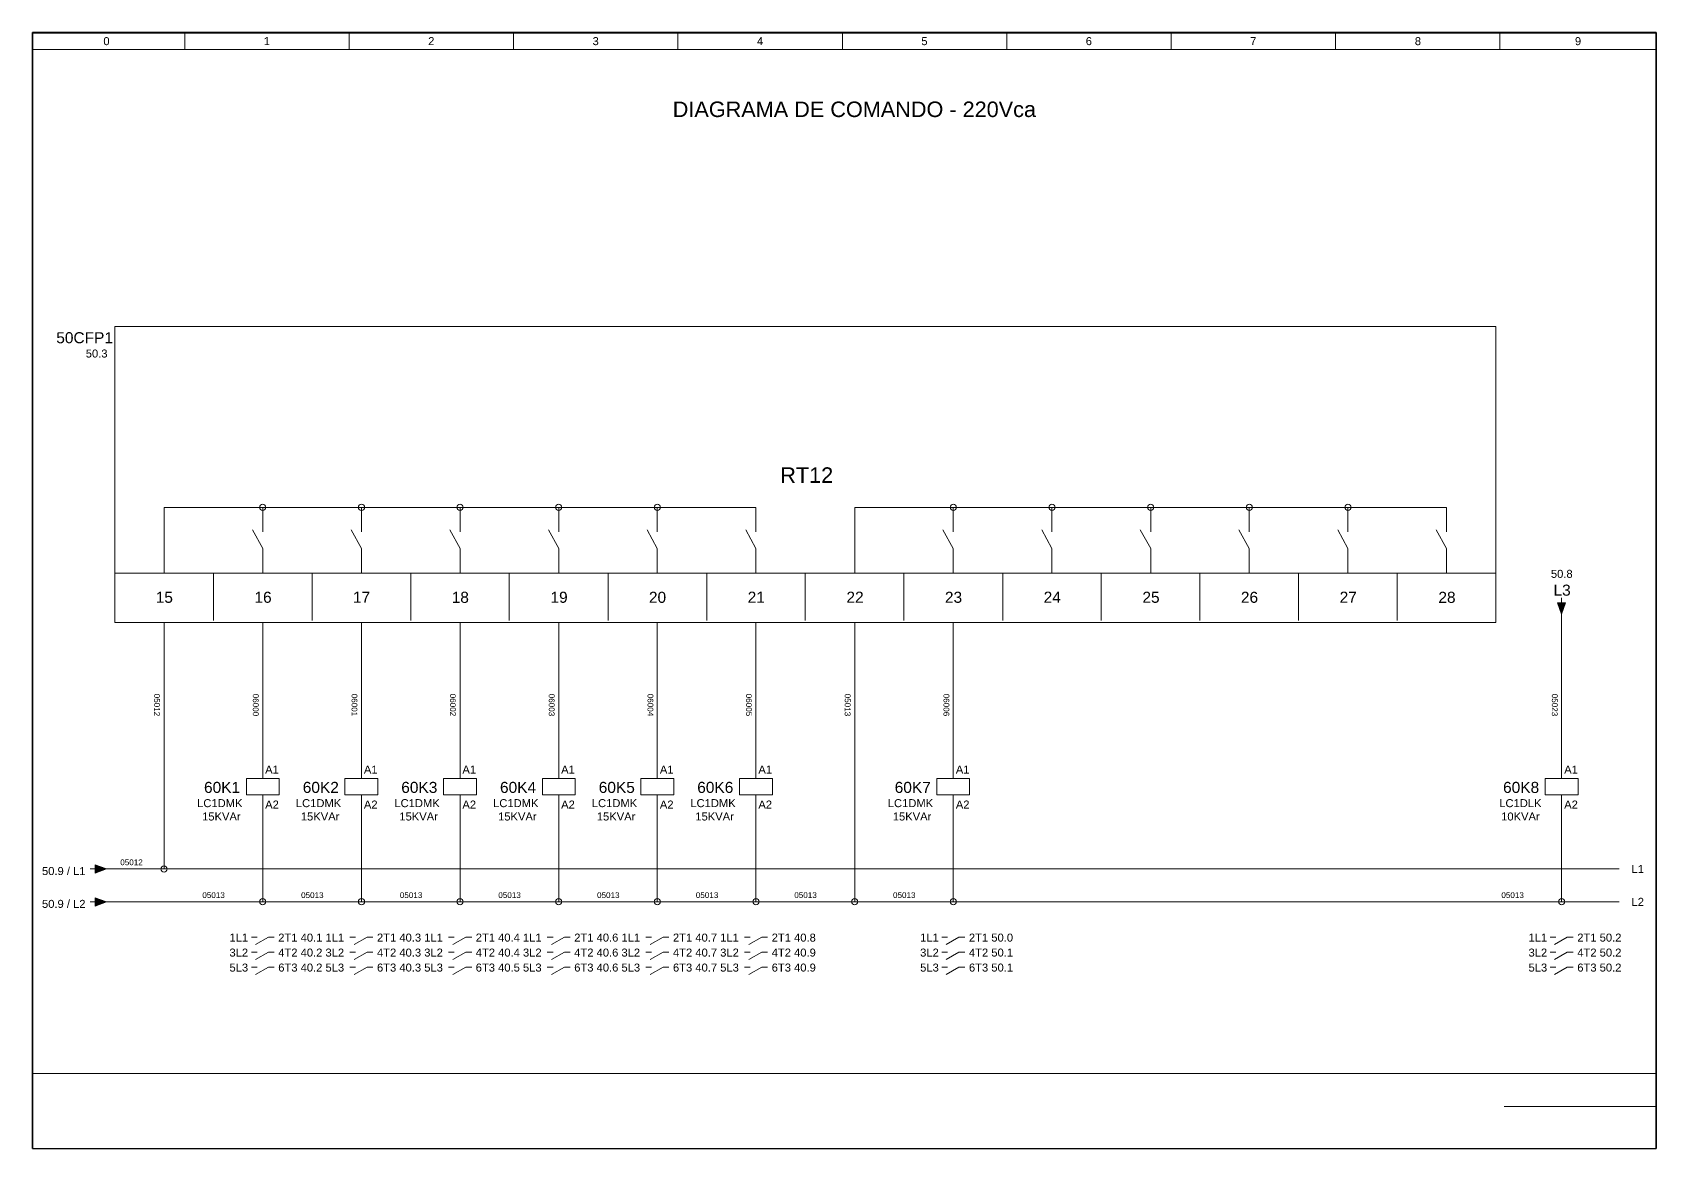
# Model space of a CAD drawing. Header units: millimetres. Extents: x 1004 to 59588, y 686 to 38112.
# Drawn here: x 10856 to 14871, y 843 to 3602 of the extents above; entities that cross this region are included whole.
import ezdxf

# ---------------------------------------------------------------- set-up
doc = ezdxf.new("R2010")
doc.units = ezdxf.units.MM
for name, color, linetype in [('PDF13_Geometry', 7, 'Continuous'), ('PDF13_Solid Fills', 7, 'Continuous'), ('PDF13_Text', 7, 'Continuous')]:
    doc.layers.add(name, color=color, linetype=linetype)
doc.styles.add('PDF Arial', font='arial.ttf')

msp = doc.modelspace()

# ---------------------------------------------------------------- linework, layer by layer
at = {"layer": 'PDF13_Geometry', "lineweight": 25}
for points in [[(14870.88, 3602.03), (10856.17, 3602.03), (10856.17, 842.62), (14870.88, 842.62)], [(10856.17, 842.62), (10856.17, 3602.03)], [(14870.88, 3600.85), (10856.17, 3600.85)], [(14870.88, 842.62), (14870.88, 3602.03)]]:
    msp.add_lwpolyline(points, close=True, dxfattribs=at)
at = {"layer": 'PDF13_Geometry', "lineweight": 13}
for points in [[(11232.65, 3600.85), (11232.65, 3560.26)], [(11639.11, 3600.85), (11639.11, 3560.26)], [(12045.59, 3600.85), (12045.59, 3560.26)], [(12452.06, 3600.85), (12452.06, 3560.26)], [(12858.53, 3600.85), (12858.53, 3560.26)], [(13265, 3600.85), (13265, 3560.26)], [(13671.47, 3600.85), (13671.47, 3560.26)], [(14077.94, 3600.85), (14077.94, 3560.26)], [(14484.41, 3600.85), (14484.41, 3560.26)], [(10856.17, 3560.26), (14870.88, 3560.26)], [(11059.7, 2265.56), (14474.41, 2265.56)], [(11303.82, 2265.56), (11303.82, 2148.5)], [(11547.35, 2265.56), (11547.35, 2148.5)], [(11791.47, 2265.56), (11791.47, 2148.5)], [(12035, 2265.56), (12035, 2148.5)], [(12279.11, 2265.56), (12279.11, 2148.5)], [(12523.23, 2265.56), (12523.23, 2148.5)], [(12766.76, 2265.56), (12766.76, 2148.5)], [(13010.88, 2265.56), (13010.88, 2148.5)], [(13255, 2265.56), (13255, 2148.5)], [(13498.53, 2265.56), (13498.53, 2148.5)], [(13742.64, 2265.56), (13742.64, 2148.5)], [(13986.17, 2265.56), (13986.17, 2148.5)], [(14230.29, 2265.56), (14230.29, 2148.5)]]:
    msp.add_lwpolyline(points, dxfattribs=at)
at = {"layer": 'PDF13_Geometry', "lineweight": 18}
for points in [[(11059.7, 2143.21), (14474.41, 2143.21), (14474.41, 2874.97), (11059.7, 2874.97)], [(14646.76, 2192.03), (14626.76, 2192.03), (14636.76, 2163.79)], [(11385, 1716.73), (11466.17, 1716.73), (11466.17, 1757.32), (11385, 1757.32)], [(11628.53, 1716.73), (11710.29, 1716.73), (11710.29, 1757.32), (11628.53, 1757.32)], [(11872.64, 1716.73), (11953.82, 1716.73), (11953.82, 1757.32), (11872.64, 1757.32)], [(12116.76, 1716.73), (12197.94, 1716.73), (12197.94, 1757.32), (12116.76, 1757.32)], [(12360.29, 1716.73), (12442.06, 1716.73), (12442.06, 1757.32), (12360.29, 1757.32)], [(12604.41, 1716.73), (12685.59, 1716.73), (12685.59, 1757.32), (12604.41, 1757.32)], [(13092.06, 1716.73), (13173.23, 1716.73), (13173.23, 1757.32), (13092.06, 1757.32)], [(14596.17, 1716.73), (14677.35, 1716.73), (14677.35, 1757.32), (14596.17, 1757.32)], [(11011.47, 1523.79), (11011.47, 1543.79), (11039.12, 1533.79)], [(11011.47, 1442.03), (11011.47, 1462.62), (11039.12, 1452.62)]]:
    msp.add_lwpolyline(points, close=True, dxfattribs=at)
for points in [[(11181.47, 2265.56), (11181.47, 2427.91), (11425.59, 2427.91), (11425.59, 2387.32), (11425.59, 2367.32)], [(11181.47, 2407.91), (11181.47, 2427.91), (11202.06, 2427.91)], [(11405, 2427.91), (11445.59, 2427.91), (11669.7, 2427.91), (11669.7, 2387.32), (11669.7, 2367.32)], [(11425.59, 2427.91), (11425.59, 2407.91)], [(11649.11, 2427.91), (11689.7, 2427.91), (11913.23, 2427.91), (11913.23, 2387.32), (11913.23, 2367.32)], [(11669.7, 2427.91), (11669.7, 2407.91)], [(11893.23, 2427.91), (11933.82, 2427.91), (12157.35, 2427.91), (12157.35, 2387.32), (12157.35, 2367.32)], [(11913.23, 2427.91), (11913.23, 2407.91)], [(12136.76, 2427.91), (12177.35, 2427.91), (12400.88, 2427.91), (12400.88, 2387.32), (12400.88, 2367.32)], [(12157.35, 2427.91), (12157.35, 2407.91)], [(12380.88, 2427.91), (12421.47, 2427.91), (12645, 2427.91), (12645, 2387.32), (12645, 2367.32)], [(12400.88, 2427.91), (12400.88, 2407.91)], [(12625, 2427.91), (12645, 2427.91), (12645, 2407.91)], [(12889.11, 2265.56), (12889.11, 2427.91), (13132.64, 2427.91), (13132.64, 2387.32), (13132.64, 2367.32)], [(12889.11, 2407.91), (12889.11, 2427.91), (12909.11, 2427.91)], [(13112.64, 2427.91), (13153.23, 2427.91), (13376.76, 2427.91), (13376.76, 2387.32), (13376.76, 2367.32)], [(13132.64, 2427.91), (13132.64, 2407.91)], [(13356.17, 2427.91), (13396.76, 2427.91), (13620.88, 2427.91), (13620.88, 2387.32), (13620.88, 2367.32)], [(13376.76, 2427.91), (13376.76, 2407.91)], [(13600.29, 2427.91), (13640.88, 2427.91), (13864.41, 2427.91), (13864.41, 2387.32), (13864.41, 2367.32)], [(13620.88, 2427.91), (13620.88, 2407.91)], [(13844.41, 2427.91), (13885, 2427.91), (14108.53, 2427.91), (14108.53, 2387.32), (14108.53, 2367.32)], [(13864.41, 2427.91), (13864.41, 2407.91)], [(14087.94, 2427.91), (14128.53, 2427.91), (14352.06, 2427.91), (14352.06, 2387.32), (14352.06, 2367.32)], [(14108.53, 2427.91), (14108.53, 2407.91)], [(14332.06, 2427.91), (14352.06, 2427.91), (14352.06, 2407.91)], [(11400.29, 2372.03), (11425.59, 2326.15), (11425.59, 2306.15), (11425.59, 2265.56)], [(11643.82, 2372.03), (11669.7, 2326.15), (11669.7, 2306.15), (11669.7, 2265.56)], [(11887.94, 2372.03), (11913.23, 2326.15), (11913.23, 2306.15), (11913.23, 2265.56)], [(12132.06, 2372.03), (12157.35, 2326.15), (12157.35, 2306.15), (12157.35, 2265.56)], [(12375.59, 2372.03), (12400.88, 2326.15), (12400.88, 2306.15), (12400.88, 2265.56)], [(12619.7, 2372.03), (12645, 2326.15), (12645, 2306.15), (12645, 2265.56)], [(13107.35, 2372.03), (13132.64, 2326.15), (13132.64, 2306.15), (13132.64, 2265.56)], [(13351.47, 2372.03), (13376.76, 2326.15), (13376.76, 2306.15), (13376.76, 2265.56)], [(13595, 2372.03), (13620.88, 2326.15), (13620.88, 2306.15), (13620.88, 2265.56)], [(13839.11, 2372.03), (13864.41, 2326.15), (13864.41, 2306.15), (13864.41, 2265.56)], [(14083.23, 2372.03), (14108.53, 2326.15), (14108.53, 2306.15), (14108.53, 2265.56)], [(14326.76, 2372.03), (14352.06, 2326.15), (14352.06, 2306.15), (14352.06, 2265.56)], [(14636.76, 2204.38), (14636.76, 2192.03)], [(14636.76, 2173.79), (14636.76, 1777.91), (14636.76, 1757.32)], [(11181.47, 2143.21), (11181.47, 1533.79), (11019.12, 1533.79)], [(11425.59, 2143.21), (11425.59, 1777.91), (11425.59, 1757.32)], [(11669.7, 2143.21), (11669.7, 1777.91), (11669.7, 1757.32)], [(11913.23, 2143.21), (11913.23, 1777.91), (11913.23, 1757.32)], [(12157.35, 2143.21), (12157.35, 1777.91), (12157.35, 1757.32)], [(12400.88, 2143.21), (12400.88, 1777.91), (12400.88, 1757.32)], [(12625, 1452.62), (12665.59, 1452.62), (12889.11, 1452.62), (12889.11, 2143.21)], [(12645, 2143.21), (12645, 1777.91), (12645, 1757.32)], [(13132.64, 2143.21), (13132.64, 1777.91), (13132.64, 1757.32)], [(11425.59, 1716.73), (11425.59, 1696.15), (11425.59, 1452.62), (11019.12, 1452.62)], [(11405, 1452.62), (11445.59, 1452.62), (11669.7, 1452.62), (11669.7, 1696.15), (11669.7, 1716.73)], [(11649.11, 1452.62), (11689.7, 1452.62), (11913.23, 1452.62), (11913.23, 1696.15), (11913.23, 1716.73)], [(11893.23, 1452.62), (11933.82, 1452.62), (12157.35, 1452.62), (12157.35, 1696.15), (12157.35, 1716.73)], [(12136.76, 1452.62), (12177.35, 1452.62), (12400.88, 1452.62), (12400.88, 1696.15), (12400.88, 1716.73)], [(12645, 1716.73), (12645, 1696.15), (12645, 1452.62), (12421.47, 1452.62), (12380.88, 1452.62)], [(12868.53, 1452.62), (12909.11, 1452.62), (13132.64, 1452.62), (13132.64, 1696.15), (13132.64, 1716.73)], [(13112.64, 1452.62), (13153.23, 1452.62), (14636.76, 1452.62), (14636.76, 1696.15), (14636.76, 1716.73)], [(10998.53, 1533.79), (11011.47, 1533.79)], [(11161.47, 1533.79), (11202.06, 1533.79), (14779.11, 1533.79)], [(11181.47, 1553.79), (11181.47, 1533.79)], [(10998.53, 1452.62), (11011.47, 1452.62)], [(11425.59, 1472.62), (11425.59, 1452.62)], [(11669.7, 1472.62), (11669.7, 1452.62)], [(11913.23, 1472.62), (11913.23, 1452.62)], [(12157.35, 1472.62), (12157.35, 1452.62)], [(12400.88, 1472.62), (12400.88, 1452.62)], [(12645, 1472.62), (12645, 1452.62)], [(12889.11, 1472.62), (12889.11, 1452.62)], [(13132.64, 1472.62), (13132.64, 1452.62)], [(14616.76, 1452.62), (14657.35, 1452.62), (14779.11, 1452.62)], [(14636.76, 1472.62), (14636.76, 1452.62)], [(11397.35, 1364.97), (11411.47, 1364.97)], [(11397.35, 1327.91), (11411.47, 1327.91)], [(11407.94, 1346.73), (11439.7, 1364.97), (11453.82, 1364.97)], [(11407.94, 1310.26), (11439.7, 1327.91), (11453.82, 1327.91)], [(11640.88, 1364.97), (11655, 1364.97)], [(11640.88, 1327.91), (11655, 1327.91)], [(11651.47, 1346.73), (11683.82, 1364.97), (11697.94, 1364.97)], [(11651.47, 1310.26), (11683.82, 1327.91), (11697.94, 1327.91)], [(11885, 1364.97), (11899.11, 1364.97)], [(11885, 1327.91), (11899.11, 1327.91)], [(11895.59, 1346.73), (11927.35, 1364.97), (11942.06, 1364.97)], [(11895.59, 1310.26), (11927.35, 1327.91), (11942.06, 1327.91)], [(12128.53, 1364.97), (12143.23, 1364.97)], [(12128.53, 1327.91), (12143.23, 1327.91)], [(12139.7, 1346.73), (12171.47, 1364.97), (12185.59, 1364.97)], [(12139.7, 1310.26), (12171.47, 1327.91), (12185.59, 1327.91)], [(12372.64, 1364.97), (12386.76, 1364.97)], [(12372.64, 1327.91), (12386.76, 1327.91)], [(12383.23, 1346.73), (12415.59, 1364.97), (12429.7, 1364.97)], [(12383.23, 1310.26), (12415.59, 1327.91), (12429.7, 1327.91)], [(12616.76, 1364.97), (12630.88, 1364.97)], [(12616.76, 1327.91), (12630.88, 1327.91)], [(12627.35, 1346.73), (12659.11, 1364.97), (12673.23, 1364.97)], [(12627.35, 1310.26), (12659.11, 1327.91), (12673.23, 1327.91)], [(13104.41, 1364.97), (13118.53, 1364.97)], [(13104.41, 1327.91), (13118.53, 1327.91)], [(13115, 1346.73), (13146.76, 1364.97), (13161.47, 1364.97)], [(13115, 1310.26), (13146.76, 1327.91), (13161.47, 1327.91)], [(14608.53, 1364.97), (14622.64, 1364.97)], [(14608.53, 1327.91), (14622.64, 1327.91)], [(14619.11, 1346.73), (14650.88, 1364.97), (14665.59, 1364.97)], [(14619.11, 1310.26), (14650.88, 1327.91), (14665.59, 1327.91)], [(11397.35, 1290.85), (11411.47, 1290.85)], [(11407.94, 1273.21), (11439.7, 1290.85), (11453.82, 1290.85)], [(11640.88, 1290.85), (11655, 1290.85)], [(11651.47, 1273.21), (11683.82, 1290.85), (11697.94, 1290.85)], [(11885, 1290.85), (11899.11, 1290.85)], [(11895.59, 1273.21), (11927.35, 1290.85), (11942.06, 1290.85)], [(12128.53, 1290.85), (12143.23, 1290.85)], [(12139.7, 1273.21), (12171.47, 1290.85), (12185.59, 1290.85)], [(12372.64, 1290.85), (12386.76, 1290.85)], [(12383.23, 1273.21), (12415.59, 1290.85), (12429.7, 1290.85)], [(12616.76, 1290.85), (12630.88, 1290.85)], [(12627.35, 1273.21), (12659.11, 1290.85), (12673.23, 1290.85)], [(13104.41, 1290.85), (13118.53, 1290.85)], [(13115, 1273.21), (13146.76, 1290.85), (13161.47, 1290.85)], [(14608.53, 1290.85), (14622.64, 1290.85)], [(14619.11, 1273.21), (14650.88, 1290.85), (14665.59, 1290.85)]]:
    msp.add_lwpolyline(points, dxfattribs=at)
at = {"layer": 'PDF13_Geometry', "lineweight": 9}
for points in [[(10856.17, 1027.91), (14871.47, 1027.91)], [(14494.41, 946.15), (14869.7, 946.15)]]:
    msp.add_lwpolyline(points, dxfattribs=at)
at = {"layer": 'PDF13_Geometry', "color": 7, "lineweight": 13, "true_color": 0xffffff}
msp.add_lwpolyline([(10856.47, 842.62), (10856.17, 842.91)], dxfattribs=at)
at = {"layer": 'PDF13_Geometry', "lineweight": 25}
msp.add_lwpolyline([(10856.17, 842.62), (14870.88, 842.62)], dxfattribs=at)
msp.add_lwpolyline([(10856.17, 842.62), (14870.88, 842.62)], dxfattribs=at)
at = {"layer": 'PDF13_Geometry', "lineweight": 18}
for points in [[(11425.59, 2435.56), (11421.47, 2435.56), (11417.94, 2432.03), (11417.94, 2427.91)], [(11417.94, 2427.91), (11417.94, 2423.79), (11421.47, 2420.26), (11425.59, 2420.26)], [(11433.23, 2427.91), (11433.23, 2432.03), (11429.7, 2435.56), (11425.59, 2435.56)], [(11425.59, 2420.26), (11429.7, 2420.26), (11433.23, 2423.79), (11433.23, 2427.91)], [(11669.7, 2435.56), (11665, 2435.56), (11662.06, 2432.03), (11662.06, 2427.91)], [(11662.06, 2427.91), (11662.06, 2423.79), (11665, 2420.26), (11669.7, 2420.26)], [(11677.35, 2427.91), (11677.35, 2432.03), (11673.82, 2435.56), (11669.7, 2435.56)], [(11669.7, 2420.26), (11673.82, 2420.26), (11677.35, 2423.79), (11677.35, 2427.91)], [(11913.23, 2435.56), (11909.11, 2435.56), (11905.59, 2432.03), (11905.59, 2427.91)], [(11905.59, 2427.91), (11905.59, 2423.79), (11909.11, 2420.26), (11913.23, 2420.26)], [(11920.88, 2427.91), (11920.88, 2432.03), (11917.35, 2435.56), (11913.23, 2435.56)], [(11913.23, 2420.26), (11917.35, 2420.26), (11920.88, 2423.79), (11920.88, 2427.91)], [(12157.35, 2435.56), (12153.23, 2435.56), (12149.7, 2432.03), (12149.7, 2427.91)], [(12149.7, 2427.91), (12149.7, 2423.79), (12153.23, 2420.26), (12157.35, 2420.26)], [(12165, 2427.91), (12165, 2432.03), (12161.47, 2435.56), (12157.35, 2435.56)], [(12157.35, 2420.26), (12161.47, 2420.26), (12165, 2423.79), (12165, 2427.91)], [(12400.88, 2435.56), (12396.76, 2435.56), (12393.23, 2432.03), (12393.23, 2427.91)], [(12393.23, 2427.91), (12393.23, 2423.79), (12396.76, 2420.26), (12400.88, 2420.26)], [(12408.53, 2427.91), (12408.53, 2432.03), (12405.59, 2435.56), (12400.88, 2435.56)], [(12400.88, 2420.26), (12405.59, 2420.26), (12408.53, 2423.79), (12408.53, 2427.91)], [(13132.64, 2435.56), (13128.53, 2435.56), (13125, 2432.03), (13125, 2427.91)], [(13125, 2427.91), (13125, 2423.79), (13128.53, 2420.26), (13132.64, 2420.26)], [(13140.29, 2427.91), (13140.29, 2432.03), (13136.76, 2435.56), (13132.64, 2435.56)], [(13132.64, 2420.26), (13136.76, 2420.26), (13140.29, 2423.79), (13140.29, 2427.91)], [(13376.76, 2435.56), (13372.64, 2435.56), (13369.11, 2432.03), (13369.11, 2427.91)], [(13369.11, 2427.91), (13369.11, 2423.79), (13372.64, 2420.26), (13376.76, 2420.26)], [(13384.41, 2427.91), (13384.41, 2432.03), (13380.88, 2435.56), (13376.76, 2435.56)], [(13376.76, 2420.26), (13380.88, 2420.26), (13384.41, 2423.79), (13384.41, 2427.91)], [(13620.88, 2435.56), (13616.17, 2435.56), (13613.23, 2432.03), (13613.23, 2427.91)], [(13613.23, 2427.91), (13613.23, 2423.79), (13616.17, 2420.26), (13620.88, 2420.26)], [(13628.53, 2427.91), (13628.53, 2432.03), (13625, 2435.56), (13620.88, 2435.56)], [(13620.88, 2420.26), (13625, 2420.26), (13628.53, 2423.79), (13628.53, 2427.91)], [(13864.41, 2435.56), (13860.29, 2435.56), (13856.76, 2432.03), (13856.76, 2427.91)], [(13856.76, 2427.91), (13856.76, 2423.79), (13860.29, 2420.26), (13864.41, 2420.26)], [(13872.06, 2427.91), (13872.06, 2432.03), (13868.53, 2435.56), (13864.41, 2435.56)], [(13864.41, 2420.26), (13868.53, 2420.26), (13872.06, 2423.79), (13872.06, 2427.91)], [(14108.53, 2435.56), (14104.41, 2435.56), (14100.88, 2432.03), (14100.88, 2427.91)], [(14100.88, 2427.91), (14100.88, 2423.79), (14104.41, 2420.26), (14108.53, 2420.26)], [(14116.17, 2427.91), (14116.17, 2432.03), (14112.64, 2435.56), (14108.53, 2435.56)], [(14108.53, 2420.26), (14112.64, 2420.26), (14116.17, 2423.79), (14116.17, 2427.91)], [(11181.47, 1541.44), (11177.35, 1541.44), (11173.82, 1537.91), (11173.82, 1533.79)], [(11173.82, 1533.79), (11173.82, 1529.68), (11177.35, 1526.15), (11181.47, 1526.15)], [(11189.12, 1533.79), (11189.12, 1537.91), (11185.59, 1541.44), (11181.47, 1541.44)], [(11181.47, 1526.15), (11185.59, 1526.15), (11189.12, 1529.68), (11189.12, 1533.79)], [(11425.59, 1460.26), (11421.47, 1460.26), (11417.94, 1456.73), (11417.94, 1452.62)], [(11417.94, 1452.62), (11417.94, 1448.5), (11421.47, 1444.97), (11425.59, 1444.97)], [(11433.23, 1452.62), (11433.23, 1456.73), (11429.7, 1460.26), (11425.59, 1460.26)], [(11425.59, 1444.97), (11429.7, 1444.97), (11433.23, 1448.5), (11433.23, 1452.62)], [(11669.7, 1460.26), (11665, 1460.26), (11662.06, 1456.73), (11662.06, 1452.62)], [(11662.06, 1452.62), (11662.06, 1448.5), (11665, 1444.97), (11669.7, 1444.97)], [(11677.35, 1452.62), (11677.35, 1456.73), (11673.82, 1460.26), (11669.7, 1460.26)], [(11669.7, 1444.97), (11673.82, 1444.97), (11677.35, 1448.5), (11677.35, 1452.62)], [(11913.23, 1460.26), (11909.11, 1460.26), (11905.59, 1456.73), (11905.59, 1452.62)], [(11905.59, 1452.62), (11905.59, 1448.5), (11909.11, 1444.97), (11913.23, 1444.97)], [(11920.88, 1452.62), (11920.88, 1456.73), (11917.35, 1460.26), (11913.23, 1460.26)], [(11913.23, 1444.97), (11917.35, 1444.97), (11920.88, 1448.5), (11920.88, 1452.62)], [(12157.35, 1460.26), (12153.23, 1460.26), (12149.7, 1456.73), (12149.7, 1452.62)], [(12149.7, 1452.62), (12149.7, 1448.5), (12153.23, 1444.97), (12157.35, 1444.97)], [(12165, 1452.62), (12165, 1456.73), (12161.47, 1460.26), (12157.35, 1460.26)], [(12157.35, 1444.97), (12161.47, 1444.97), (12165, 1448.5), (12165, 1452.62)], [(12400.88, 1460.26), (12396.76, 1460.26), (12393.23, 1456.73), (12393.23, 1452.62)], [(12393.23, 1452.62), (12393.23, 1448.5), (12396.76, 1444.97), (12400.88, 1444.97)], [(12408.53, 1452.62), (12408.53, 1456.73), (12405.59, 1460.26), (12400.88, 1460.26)], [(12400.88, 1444.97), (12405.59, 1444.97), (12408.53, 1448.5), (12408.53, 1452.62)], [(12645, 1460.26), (12640.88, 1460.26), (12637.35, 1456.73), (12637.35, 1452.62)], [(12637.35, 1452.62), (12637.35, 1448.5), (12640.88, 1444.97), (12645, 1444.97)], [(12652.64, 1452.62), (12652.64, 1456.73), (12649.11, 1460.26), (12645, 1460.26)], [(12645, 1444.97), (12649.11, 1444.97), (12652.64, 1448.5), (12652.64, 1452.62)], [(12889.11, 1460.26), (12885, 1460.26), (12881.47, 1456.73), (12881.47, 1452.62)], [(12881.47, 1452.62), (12881.47, 1448.5), (12885, 1444.97), (12889.11, 1444.97)], [(12896.76, 1452.62), (12896.76, 1456.73), (12893.23, 1460.26), (12889.11, 1460.26)], [(12889.11, 1444.97), (12893.23, 1444.97), (12896.76, 1448.5), (12896.76, 1452.62)], [(13132.64, 1460.26), (13128.53, 1460.26), (13125, 1456.73), (13125, 1452.62)], [(13125, 1452.62), (13125, 1448.5), (13128.53, 1444.97), (13132.64, 1444.97)], [(13140.29, 1452.62), (13140.29, 1456.73), (13136.76, 1460.26), (13132.64, 1460.26)], [(13132.64, 1444.97), (13136.76, 1444.97), (13140.29, 1448.5), (13140.29, 1452.62)], [(14636.76, 1460.26), (14632.64, 1460.26), (14629.11, 1456.73), (14629.11, 1452.62)], [(14629.11, 1452.62), (14629.11, 1448.5), (14632.64, 1444.97), (14636.76, 1444.97)], [(14644.41, 1452.62), (14644.41, 1456.73), (14640.88, 1460.26), (14636.76, 1460.26)], [(14636.76, 1444.97), (14640.88, 1444.97), (14644.41, 1448.5), (14644.41, 1452.62)]]:
    msp.add_open_spline(points, degree=3, dxfattribs=at)
at = {"layer": 'PDF13_Solid Fills', "lineweight": 18, "transparency": 33554559}
for points in [[(14626.76, 2192.03), (14636.76, 2163.79), (14646.76, 2192.03)], [(11011.47, 1543.79), (11039.12, 1533.79), (11011.47, 1523.79)], [(11011.47, 1462.62), (11039.12, 1452.62), (11011.47, 1442.03)]]:
    msp.add_solid(points, dxfattribs=at)

# ---------------------------------------------------------------- texts
at = {"layer": 'PDF13_Text', "attachment_point": 7, "style": 'PDF Arial'}
for s, insert, char_height in [('0', (11031.47, 3570.43), 19.79), ('1', (11427.94, 3570.85), 19.79), ('2', (11834.41, 3570.85), 19.79), ('3', (12240.89, 3570.43), 19.79), ('4', (12647.36, 3570.85), 19.79), ('5', (13053.83, 3570.43), 19.79), ('6', (13460.3, 3570.43), 19.79), ('7', (13866.78, 3570.85), 19.79), ('8', (14273.84, 3570.39), 19.79), ('9', (14669.72, 3570.46), 19.79), ('DIAGRAMA DE COMANDO - 220Vca', (12439.12, 3392.4), 38.3174), ('50CFP1', (10915, 2833.22), 27.37), ('50.3', (10987.94, 2798.08), 19.79), ('RT12', (12705, 2488.5), 38.317), ('50.8', (14610.29, 2253.34), 19.79), ('15', (11160.88, 2191.45), 27.37), ('16', (11405, 2191.45), 27.37), ('17', (11648.54, 2192.03), 27.37), ('18', (11892.66, 2191.39), 27.37), ('19', (12136.79, 2191.49), 27.37), ('20', (12380.29, 2191.45), 27.37), ('21', (12624.44, 2192.03), 27.37), ('22', (12868.57, 2192.03), 27.37), ('23', (13112.11, 2191.45), 27.37), ('24', (13356.23, 2192.03), 27.37), ('25', (13600.36, 2191.45), 27.37), ('26', (13843.89, 2191.45), 27.37), ('27', (14088.02, 2192.03), 27.37), ('28', (14332.14, 2191.39), 27.37), ('L3', (14616.76, 2209.1), 27.37), ('A1', (11431.47, 1769.68), 19.79), ('A1', (11675.59, 1769.68), 19.79), ('A1', (11919.12, 1769.68), 19.79), ('A1', (12163.23, 1769.68), 19.79), ('A1', (12407.35, 1769.68), 19.79), ('A1', (12650.88, 1769.68), 19.79), ('A1', (13139.12, 1769.68), 19.79), ('A1', (14643.23, 1769.68), 19.79), ('60K1', (11280.29, 1721.45), 27.37), ('60K2', (11524.41, 1721.45), 27.37), ('60K3', (11767.94, 1721.45), 27.37), ('60K4', (12012.06, 1721.45), 27.37), ('60K5', (12256.18, 1721.45), 27.37), ('60K6', (12499.71, 1721.45), 27.37), ('60K7', (12987.94, 1721.45), 27.37), ('60K8', (14492.06, 1721.4), 27.37), ('LC1DMK', (11263.23, 1686.37), 19.79), ('A2', (11431.47, 1683.21), 19.79), ('LC1DMK', (11507.35, 1686.37), 19.79), ('A2', (11675.59, 1683.21), 19.79), ('LC1DMK', (11750.88, 1686.37), 19.79), ('A2', (11919.12, 1683.21), 19.79), ('LC1DMK', (11995, 1686.37), 19.79), ('A2', (12163.23, 1683.21), 19.79), ('LC1DMK', (12239.12, 1686.37), 19.79), ('A2', (12407.35, 1683.21), 19.79), ('LC1DMK', (12482.65, 1686.37), 19.79), ('A2', (12650.88, 1683.21), 19.79), ('LC1DMK', (12970.88, 1686.37), 19.79), ('A2', (13139.12, 1683.21), 19.79), ('LC1DLK', (14482.65, 1686.37), 19.79), ('A2', (14643.23, 1683.21), 19.79), ('15KVAr', (11275.59, 1653.38), 19.79), ('15KVAr', (11519.71, 1653.38), 19.79), ('15KVAr', (11763.23, 1653.38), 19.79), ('15KVAr', (12007.35, 1653.38), 19.79), ('15KVAr', (12251.47, 1653.38), 19.79), ('15KVAr', (12495, 1653.38), 19.79), ('15KVAr', (12983.23, 1653.38), 19.79), ('10KVAr', (14487.35, 1653.38), 19.79), ('50.9 / L1', (10879.69, 1518.5), 19.79), ('05012', (11073.23, 1542.9), 14.316), ('L1', (14809.7, 1523.79), 19.79), ('50.9 / L2', (10879.69, 1437.32), 19.79), ('05013', (11276.17, 1461.73), 14.316), ('05013', (11520.29, 1461.73), 14.316), ('05013', (11764.41, 1461.73), 14.316), ('05013', (12007.94, 1461.73), 14.316), ('05013', (12252.06, 1461.73), 14.316), ('05013', (12496.18, 1461.73), 14.316), ('05013', (12739.71, 1461.73), 14.316), ('05013', (12983.82, 1461.73), 14.316), ('05013', (14487.94, 1461.73), 14.316), ('L2', (14809.7, 1442.62), 19.79), ('1L1', (11343.23, 1354.38), 19.79), ('2T1 40.1 1L1', (11463.82, 1353.96), 19.7903), ('2T1 40.3 1L1', (11707.94, 1353.96), 19.7903), ('2T1 40.4 1L1', (11952.06, 1353.96), 19.7903), ('2T1 40.6 1L1', (12195.59, 1353.96), 19.7903), ('2T1 40.7 1L1', (12439.71, 1353.96), 19.7903), ('2T1 40.8', (12683.82, 1353.92), 19.79), ('1L1', (13050.88, 1354.38), 19.79), ('2T1 50.0', (13171.47, 1353.96), 19.79), ('1L1', (14555, 1354.38), 19.79), ('2T1 50.2', (14675.59, 1353.96), 19.79), ('3L2', (11343.23, 1316.91), 19.79), ('4T2 40.2 3L2', (11463.82, 1316.91), 19.7903), ('4T2 40.3 3L2', (11707.94, 1316.91), 19.7903), ('4T2 40.4 3L2', (11952.06, 1316.91), 19.7903), ('4T2 40.6 3L2', (12195.59, 1316.91), 19.7903), ('4T2 40.7 3L2', (12439.71, 1316.91), 19.7903), ('4T2 40.9', (12683.82, 1316.91), 19.79), ('3L2', (13050.88, 1316.91), 19.79), ('4T2 50.1', (13171.47, 1316.91), 19.79), ('3L2', (14555, 1316.91), 19.79), ('4T2 50.2', (14675.59, 1316.91), 19.79), ('5L3', (11343.23, 1279.85), 19.79), ('6T3 40.2 5L3', (11463.82, 1279.85), 19.7903), ('6T3 40.3 5L3', (11707.94, 1279.85), 19.7903), ('6T3 40.5 5L3', (11952.06, 1279.85), 19.7903), ('6T3 40.6 5L3', (12195.59, 1279.85), 19.7903), ('6T3 40.7 5L3', (12439.71, 1279.85), 19.7903), ('6T3 40.9', (12683.82, 1279.85), 19.79), ('5L3', (13050.88, 1279.85), 19.79), ('6T3 50.1', (13171.47, 1279.85), 19.79), ('5L3', (14555, 1279.85), 19.79), ('6T3 50.2', (14675.59, 1279.85), 19.79)]:
    msp.add_mtext(s, dxfattribs=dict(at, insert=insert, char_height=char_height))
at = {"layer": 'PDF13_Text', "char_height": 14.316, "attachment_point": 7, "rotation": 270, "style": 'PDF Arial'}
for s, insert in [('05012', (11156.62, 1967.07)), ('06000', (11400.75, 1967.07)), ('06001', (11644.87, 1967.07)), ('06002', (11888.39, 1967.07)), ('06003', (12132.51, 1967.07)), ('06004', (12376.64, 1967.07)), ('06005', (12620.17, 1967.07)), ('05013', (12864.27, 1967.07)), ('06006', (13108.4, 1967.07)), ('05023', (14612.51, 1967.07))]:
    msp.add_mtext(s, dxfattribs=dict(at, insert=insert))

doc.saveas('drawing.dxf')
